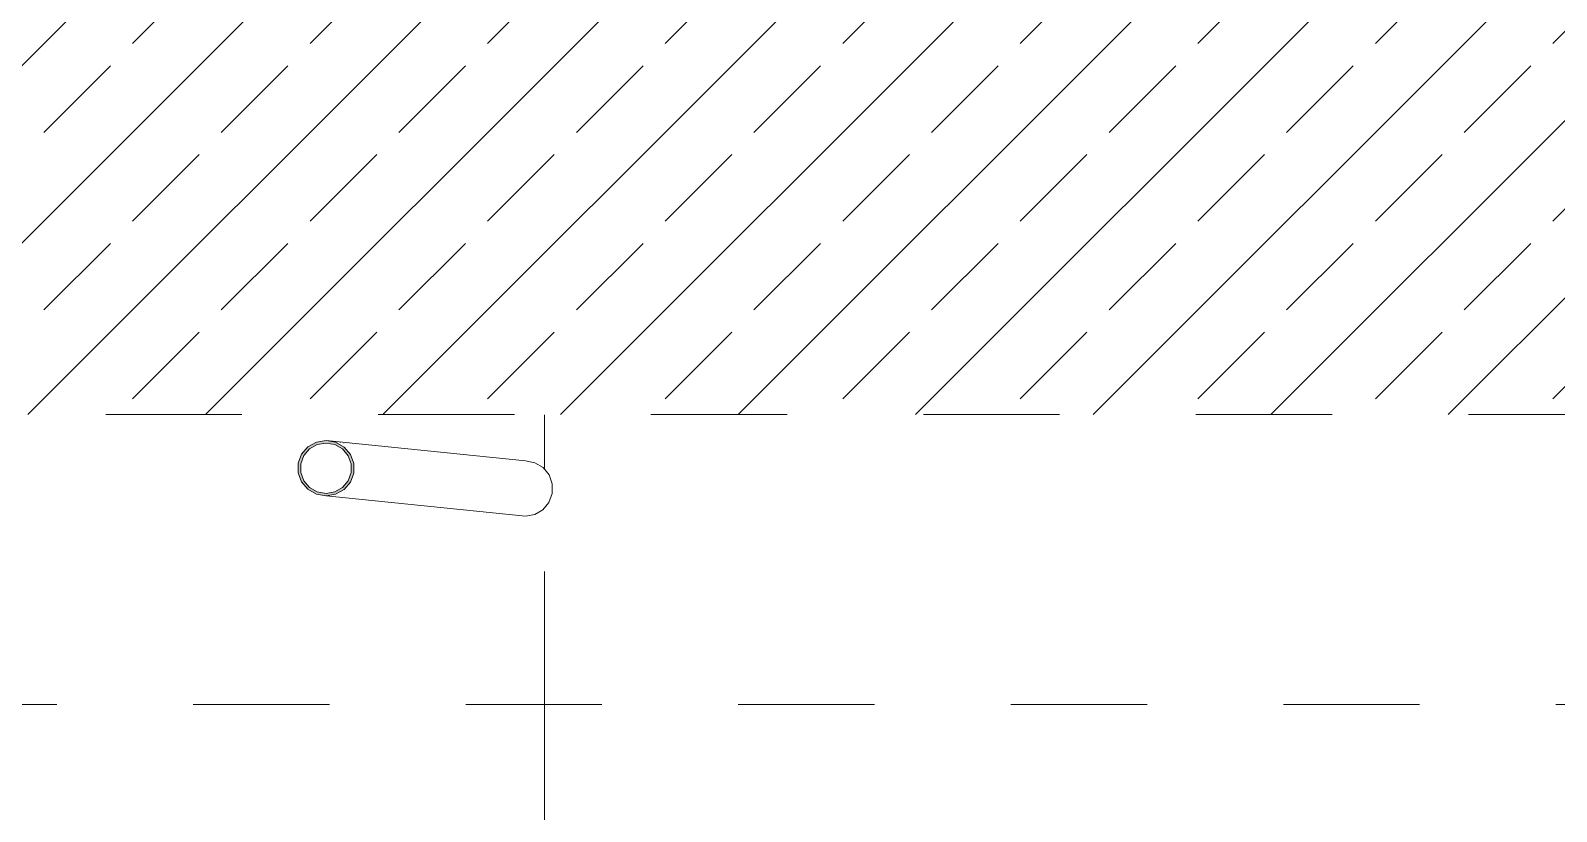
# Model space of a CAD drawing. Header units: millimetres. Extents: x -48147 to 1422273, y -494195 to 18123.
# Drawn here: x 1389681 to 1392842, y -481317 to -479700 of the extents above; entities that cross this region are included whole.
import ezdxf
from ezdxf.enums import TextEntityAlignment as Align

# ---------------------------------------------------------------- set-up
doc = ezdxf.new("R2010")
doc.units = ezdxf.units.MM
doc.header["$MEASUREMENT"] = 0
for name, pattern in [('Dashed', [2822.222233, 1411.111116, -1411.111116]), ('Double Dashed', [1093.611073, 529.166651, -211.666656, 141.111112, -211.666656]), ('Wipeout_Contour', [1000, 0, -1000])]:
    doc.linetypes.add(name, pattern=pattern)
for name, color, linetype, lineweight, true_color in [('0_Pen_No__105', 7, 'Continuous', 15, 0xa6a6a6), ('A-95-P_Drawing_Pen_No__62', 7, 'Continuous', 20, 0xaaaaaa), ('New_A-15-MG_Structural_Grid_Phase_2_Pen_No__222', 7, 'Continuous', 13, 0x65af33)]:
    doc.layers.add(name, color=color, linetype=linetype, lineweight=lineweight, true_color=true_color)
for name, color, linetype in [('A-95-P_Drawing', 7, 'Continuous'), ('New_A-15-MG_Structural_Grid_Phase_2', 7, 'Continuous'), ('S-280-M_STRUCT_FRAME.IFC Import', 7, 'Continuous')]:
    doc.layers.add(name, color=color, linetype=linetype)
for name, color, linetype, lineweight in [('A-95-P_Drawing_Pen_No__2', 8, 'Continuous', 15), ('S-280-M_STRUCT_FRAME.IFC Import_Pen_No__1', 7, 'Continuous', 13), ('S-280-M_STRUCT_FRAME.IFC Import_Pen_No__160', 5, 'Continuous', 200), ('S-280-M_STRUCT_FRAME.IFC Import_Pen_No__90', 8, 'Continuous', 20)]:
    doc.layers.add(name, color=color, linetype=linetype, lineweight=lineweight)
doc.styles.add('GENERATED_STYLE_2', font='')
doc.styles.get('GENERATED_STYLE_2').set_extended_font_data('Swis721 BT')

# ---------------------------------------------------------------- blocks, each defined once
blk = doc.blocks.new('Section Elem_714_2', base_point=(1383917.5, -489195))
at = {"color": 254, "linetype": 'Wipeout_Contour', "lineweight": 0, "ltscale": 5884994.869685631}
blk.add_wipeout([(1390313.3, -480659.7), (1390293.4, -480663.1), (1390706.4, -480705.3), (1390725.6, -480701.8)], dxfattribs=at).dxf.layer = 'S-280-M_STRUCT_FRAME.IFC Import'
at = {"color": 254, "linetype": 'Wipeout_Contour', "lineweight": 0, "ltscale": 5885055.686653822}
blk.add_wipeout([(1390313.3, -480659.7), (1390725.6, -480701.8), (1390742.4, -480691.9), (1390330.9, -480649.9)], dxfattribs=at).dxf.layer = 'S-280-M_STRUCT_FRAME.IFC Import'
at = {"color": 254, "linetype": 'Wipeout_Contour', "lineweight": 0, "ltscale": 5885096.022838727}
blk.add_wipeout([(1390343.9, -480634.7), (1390330.9, -480649.9), (1390742.4, -480691.9), (1390755, -480676.7)], dxfattribs=at).dxf.layer = 'S-280-M_STRUCT_FRAME.IFC Import'
at = {"color": 254, "linetype": 'Wipeout_Contour', "lineweight": 0, "ltscale": 4413095.038282535}
blk.add_wipeout([(1390298.4, -480657.3), (1390275.2, -480654.9), (1390293.4, -480658.1)], dxfattribs=at).dxf.layer = 'S-280-M_STRUCT_FRAME.IFC Import'
at = {"layer": 'S-280-M_STRUCT_FRAME.IFC Import_Pen_No__90', "linetype": 'Continuous'}
blk.add_line((1390706.4, -480705.3), (1390725.6, -480701.8), dxfattribs=at)
at = {"color": 254, "linetype": 'Wipeout_Contour', "lineweight": 0, "ltscale": 7355168.305323821}
blk.add_wipeout([(1390259.2, -480645.8), (1390275.2, -480654.9), (1390298.4, -480657.3), (1390311.6, -480655), (1390317.5, -480651.7)], dxfattribs=at).dxf.layer = 'S-280-M_STRUCT_FRAME.IFC Import'
at = {"color": 254, "linetype": 'Wipeout_Contour', "lineweight": 0, "ltscale": 5885111.01357885}
blk.add_wipeout([(1390343.9, -480634.7), (1390755, -480676.7), (1390761.7, -480658.1), (1390350.8, -480616.1)], dxfattribs=at).dxf.layer = 'S-280-M_STRUCT_FRAME.IFC Import'
at = {"layer": 'S-280-M_STRUCT_FRAME.IFC Import_Pen_No__90', "linetype": 'Continuous'}
for p, q in [((1390742.4, -480691.9), (1390755, -480676.7)), ((1390725.6, -480701.8), (1390742.4, -480691.9))]:
    blk.add_line(p, q, dxfattribs=at)
at = {"color": 254, "linetype": 'Wipeout_Contour', "lineweight": 0, "ltscale": 5885098.850965187}
blk.add_wipeout([(1390350.8, -480616.1), (1390761.7, -480658.1), (1390761.8, -480638.2), (1390350.8, -480596.2)], dxfattribs=at).dxf.layer = 'S-280-M_STRUCT_FRAME.IFC Import'
at = {"layer": 'S-280-M_STRUCT_FRAME.IFC Import_Pen_No__90', "linetype": 'Continuous'}
blk.add_line((1390755, -480676.7), (1390761.7, -480658.1), dxfattribs=at)
at = {"color": 254, "linetype": 'Wipeout_Contour', "lineweight": 0, "ltscale": 5885061.000259861}
blk.add_wipeout([(1390343.9, -480577.6), (1390350.8, -480596.2), (1390761.8, -480638.2), (1390755.2, -480619.6)], dxfattribs=at).dxf.layer = 'S-280-M_STRUCT_FRAME.IFC Import'
at = {"layer": 'S-280-M_STRUCT_FRAME.IFC Import_Pen_No__90', "linetype": 'Continuous'}
blk.add_line((1390761.7, -480658.1), (1390761.8, -480638.2), dxfattribs=at)
at = {"color": 254, "linetype": 'Wipeout_Contour', "lineweight": 0, "ltscale": 5885002.028376437}
blk.add_wipeout([(1390330.9, -480562.3), (1390343.9, -480577.6), (1390755.2, -480619.6), (1390742.8, -480604.4)], dxfattribs=at).dxf.layer = 'S-280-M_STRUCT_FRAME.IFC Import'
at = {"color": 254, "linetype": 'Wipeout_Contour', "lineweight": 0, "ltscale": 5884929.047346862}
blk.add_wipeout([(1390313.3, -480552.3), (1390330.9, -480562.3), (1390742.8, -480604.4), (1390726, -480594.5)], dxfattribs=at).dxf.layer = 'S-280-M_STRUCT_FRAME.IFC Import'
at = {"color": 254, "linetype": 'Wipeout_Contour', "lineweight": 0, "ltscale": 7355173.05532762}
blk.add_wipeout([(1390247.3, -480631.8), (1390259.2, -480645.8), (1390317.5, -480651.7), (1390327.6, -480646), (1390332.3, -480640.5)], dxfattribs=at).dxf.layer = 'S-280-M_STRUCT_FRAME.IFC Import'
at = {"layer": 'S-280-M_STRUCT_FRAME.IFC Import_Pen_No__90', "linetype": 'Continuous'}
for p, q in [((1390755.2, -480619.6), (1390742.8, -480604.4)), ((1390761.8, -480638.2), (1390755.2, -480619.6)), ((1390706.4, -480705.3), (1390293.4, -480663.1))]:
    blk.add_line(p, q, dxfattribs=at)
at = {"color": 254, "linetype": 'Wipeout_Contour', "lineweight": 0, "ltscale": 5884850.859410764}
blk.add_wipeout([(1390293.4, -480548.8), (1390313.3, -480552.3), (1390726, -480594.5), (1390706.8, -480591)], dxfattribs=at).dxf.layer = 'S-280-M_STRUCT_FRAME.IFC Import'
at = {"color": 254, "linetype": 'Wipeout_Contour', "lineweight": 0, "ltscale": 7355166.958677128}
blk.add_wipeout([(1390241, -480614.8), (1390247.3, -480631.8), (1390332.3, -480640.5), (1390339.5, -480632.2), (1390342.1, -480625.1)], dxfattribs=at).dxf.layer = 'S-280-M_STRUCT_FRAME.IFC Import'
at = {"layer": 'S-280-M_STRUCT_FRAME.IFC Import_Pen_No__90', "linetype": 'Continuous'}
for p, q in [((1390726, -480594.5), (1390706.8, -480591)), ((1390742.8, -480604.4), (1390726, -480594.5))]:
    blk.add_line(p, q, dxfattribs=at)
at = {"color": 254, "linetype": 'Wipeout_Contour', "lineweight": 0, "ltscale": 7355151.762154489}
blk.add_wipeout([(1390241, -480614.8), (1390342.1, -480625.1), (1390345.8, -480615.2), (1390345.8, -480607.4), (1390241, -480596.7)], dxfattribs=at).dxf.layer = 'S-280-M_STRUCT_FRAME.IFC Import'
at = {"color": 254, "linetype": 'Wipeout_Contour', "lineweight": 0, "ltscale": 7355129.405222463}
blk.add_wipeout([(1390247.3, -480579.7), (1390241, -480596.7), (1390345.8, -480607.4), (1390345.8, -480597.1), (1390343, -480589.4)], dxfattribs=at).dxf.layer = 'S-280-M_STRUCT_FRAME.IFC Import'
at = {"color": 254, "linetype": 'Wipeout_Contour', "lineweight": 0, "ltscale": 7355102.653010014}
blk.add_wipeout([(1390247.3, -480579.7), (1390343, -480589.4), (1390339.5, -480580), (1390333.9, -480573.5), (1390259.2, -480565.8)], dxfattribs=at).dxf.layer = 'S-280-M_STRUCT_FRAME.IFC Import'
at = {"color": 254, "linetype": 'Wipeout_Contour', "lineweight": 0, "ltscale": 7355074.172946984}
blk.add_wipeout([(1390259.2, -480565.8), (1390333.9, -480573.5), (1390327.6, -480566.1), (1390319.2, -480561.3), (1390275.2, -480556.8)], dxfattribs=at).dxf.layer = 'S-280-M_STRUCT_FRAME.IFC Import'
at = {"color": 254, "linetype": 'Wipeout_Contour', "lineweight": 0, "ltscale": 5884037.680140501}
blk.add_wipeout([(1390275.2, -480556.8), (1390319.2, -480561.3), (1390311.6, -480557), (1390293.4, -480553.8)], dxfattribs=at).dxf.layer = 'S-280-M_STRUCT_FRAME.IFC Import'
at = {"layer": 'S-280-M_STRUCT_FRAME.IFC Import_Pen_No__160', "linetype": 'Continuous', "lineweight": 0, "true_color": 0x00007f}
h = blk.add_hatch(color=176, dxfattribs=at)
h.paths.add_polyline_path([(1390293.4, -480663.1), (1390313.3, -480659.7), (1390330.9, -480649.9), (1390343.9, -480634.7), (1390350.8, -480616.1), (1390350.8, -480596.2), (1390343.9, -480577.6), (1390330.9, -480562.3), (1390313.3, -480552.3), (1390293.4, -480548.8), (1390273.4, -480552.1), (1390255.9, -480562), (1390242.9, -480577.2), (1390236, -480595.8), (1390236, -480615.6), (1390242.9, -480634.3), (1390255.9, -480649.6), (1390273.4, -480659.6)])
h.paths.add_polyline_path([(1390293.4, -480658.1), (1390275.2, -480654.9), (1390259.2, -480645.8), (1390247.3, -480631.8), (1390241, -480614.8), (1390241, -480596.7), (1390247.3, -480579.7), (1390259.2, -480565.8), (1390275.2, -480556.8), (1390293.4, -480553.8), (1390311.6, -480557), (1390327.6, -480566.1), (1390339.5, -480580), (1390345.8, -480597.1), (1390345.8, -480615.2), (1390339.5, -480632.2), (1390327.6, -480646), (1390311.6, -480655)], flags=0)
at = {"layer": 'S-280-M_STRUCT_FRAME.IFC Import_Pen_No__1', "linetype": 'Continuous', "flags": 128}
for points in [[(1390236, -480615.6), (1390242.9, -480634.3), (1390255.9, -480649.6), (1390273.4, -480659.6), (1390293.4, -480663.1), (1390313.3, -480659.7), (1390330.9, -480649.9), (1390343.9, -480634.7), (1390350.8, -480616.1), (1390350.8, -480596.2), (1390343.9, -480577.6), (1390330.9, -480562.3), (1390313.3, -480552.3), (1390293.4, -480548.8), (1390273.4, -480552.1), (1390255.9, -480562), (1390242.9, -480577.2), (1390236, -480595.8)], [(1390241, -480614.8), (1390247.3, -480631.8), (1390259.2, -480645.8), (1390275.2, -480654.9), (1390293.4, -480658.1), (1390311.6, -480655), (1390327.6, -480646), (1390339.5, -480632.2), (1390345.8, -480615.2), (1390345.8, -480597.1), (1390339.5, -480580), (1390327.6, -480566.1), (1390311.6, -480557), (1390293.4, -480553.8), (1390275.2, -480556.8), (1390259.2, -480565.8), (1390247.3, -480579.7), (1390241, -480596.7)]]:
    blk.add_lwpolyline(points, close=True, dxfattribs=at)
at = {"layer": 'S-280-M_STRUCT_FRAME.IFC Import_Pen_No__90', "linetype": 'Continuous'}
blk.add_line((1390706.8, -480591), (1390293.4, -480548.8), dxfattribs=at)
blk = doc.blocks.new('Standard grid marker[3]_2', base_point=(1390746, -467790.4))
at = {"layer": 'New_A-15-MG_Structural_Grid_Phase_2_Pen_No__222', "linetype": 'Double Dashed'}
blk.add_line((1390746, -468790.4), (1390746, -492195), dxfattribs=at)
at = {"layer": 'New_A-15-MG_Structural_Grid_Phase_2_Pen_No__222', "style": 'GENERATED_STYLE_2'}
for tag, p in [('AC_MarkerText_1_0', (1390746, -467253.6)), ('AC_MarkerText_1_1', (1390746, -493658.2))]:
    blk.add_attdef(tag, text='', height=350, rotation=360, dxfattribs=at).set_placement(p, align=Align.MIDDLE_CENTER)
blk = doc.blocks.new('S-26 Building Section_STORY_MARKER', base_point=(1383917.5, -489195))
at = {"layer": '0_Pen_No__105', "linetype": 'Dashed', "ltscale": 0.2}
blk.add_line((1358409.3, -481095), (1418411.4, -481095), dxfattribs=at)

msp = doc.modelspace()

# ---------------------------------------------------------------- block references
at = {"layer": 'S-280-M_STRUCT_FRAME.IFC Import'}
msp.add_blockref('Section Elem_714_2', (1383917.5, -489195), dxfattribs=at)

# ---------------------------------------------------------------- next in the draw order: block references
at = {"layer": 'New_A-15-MG_Structural_Grid_Phase_2', "color": 8, "linetype": 'Continuous', "lineweight": 15}
msp.add_blockref('Standard grid marker[3]_2', (1390746, -467790.4), dxfattribs=at)

# ---------------------------------------------------------------- next in the draw order: wipeouts: each hides what was drawn before it
at = {"color": 254, "linetype": 'Wipeout_Contour', "lineweight": 0, "ltscale": 8868760.136200747}
msp.add_wipeout([(1384074, -477227), (1384074, -480495), (1403940.9, -480495), (1403940.9, -485145.5), (1405047, -485145.5), (1405047, -477227)], dxfattribs=at).dxf.layer = 'A-95-P_Drawing'

# ---------------------------------------------------------------- next in the draw order: hatches: boundary and pattern name
at = {"layer": 'A-95-P_Drawing_Pen_No__62', "linetype": 'Continuous', "ltscale": 0.2}
h = msp.add_hatch(dxfattribs=at)
h.set_pattern_fill('Brass_Bronze_0002', color=256, style=0, pattern_type=2)
h.set_pattern_definition([(45, (1383917.5, -489195.03), (-183.8478, 183.8478), []), (45, (1383825.58, -489103.1), (-183.8478, 183.8478), [195, -65])])
h.paths.add_polyline_path([(1384074, -477227), (1384074, -480495), (1403940.9, -480495), (1403940.9, -485145.5), (1405047, -485145.5), (1405047, -477227)])

# ---------------------------------------------------------------- next in the draw order: linework, layer by layer
at = {"layer": 'A-95-P_Drawing_Pen_No__2', "linetype": 'Dashed', "ltscale": 0.2, "flags": 128}
msp.add_lwpolyline([(1384074, -477227), (1384074, -480495), (1403940.9, -480495), (1403940.9, -485145.5), (1405047, -485145.5), (1405047, -477227)], close=True, dxfattribs=at)

# ---------------------------------------------------------------- next in the draw order: block references
at = {"linetype": 'Continuous', "lineweight": 0}
msp.add_blockref('S-26 Building Section_STORY_MARKER', (1383917.5, -489195), dxfattribs=at)

doc.saveas('drawing.dxf')
